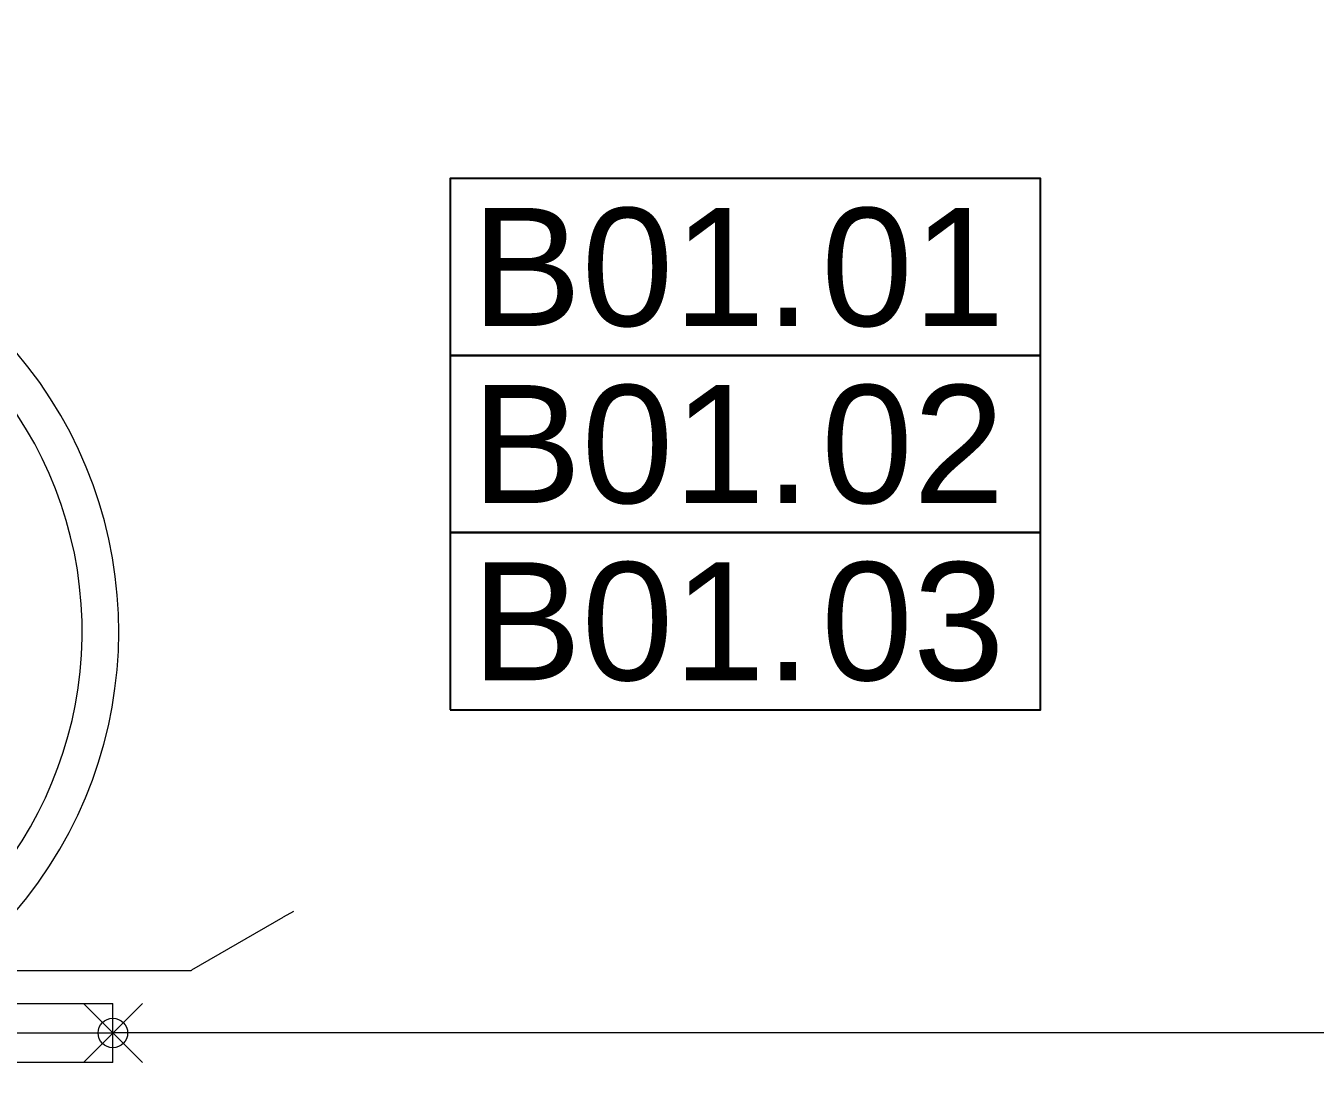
# Model space of a CAD drawing. Extents: x -3873 to 164127, y 7129 to 96529.
# Drawn here: x 43776 to 44868, y 41324 to 42222 of the extents above; entities that cross this region are included whole.
import ezdxf
from ezdxf.enums import TextEntityAlignment as Align

# ---------------------------------------------------------------- set-up
doc = ezdxf.new("R2010")
doc.units = 0
doc.header["$PDMODE"] = 35
doc.header["$PDSIZE"] = 25
doc.layers.get('0').update_dxf_attribs({"linetype": 'CONTINUOUS'})
doc.layers.add('LAYOUT Kromeka', color=1, linetype='CONTINUOUS', lineweight=5)
doc.layers.add('POSNR', color=4, linetype='CONTINUOUS')
doc.styles.add('015_100', font='arial.ttf', dxfattribs={"height": 150})

# ---------------------------------------------------------------- blocks, each defined once
blk = doc.blocks.new('general_wheeld_90_680b')
at = {"ltscale": 10}
for p, q in [((98, 844.2), (103, 852.9)), ((53.4, 766.9), (98, 844.2)), ((53, 765.5), (53, 573.3)), ((25, 700), (-25, 700)), ((-25, 340), (-25, 700)), ((25, 340), (25, 700)), ((99.7, 614.7), (100.5, 615.4)), ((100.5, 615.4), (101.5, 616.3)), ((577.2, 617.5), (577.9, 616.8)), ((578.6, 616.2), (577.9, 616.8)), ((65, 580), (57.6, 571.6)), ((65.7, 580.8), (65, 580)), ((616.2, 578.6), (616.8, 577.9)), ((616.8, 577.9), (617.5, 577.2)), ((-46, 10.6), (332.9, 389.5)), ((332.9, 389.5), (389.5, 332.9)), ((389.5, 332.9), (10.6, -46)), ((614.7, 99.7), (615.4, 100.5)), ((616.3, 101.5), (615.4, 100.5)), ((852.9, 103), (844.2, 98)), ((766.9, 53.4), (844.2, 98)), ((580.8, 65.7), (580, 65)), ((571.6, 57.6), (580, 65)), ((573.3, 53), (765.5, 53)), ((340, 25), (700, 25)), ((700, -25), (700, 25)), ((10.6, -46), (-46, 10.6)), ((700, -25), (340, -25))]:
    blk.add_line(p, q, dxfattribs=at)
blk.add_lwpolyline([(0, 700), (0.1, 348, 0.421122), (340, 0), (700, 0)], format="xyb", dxfattribs=at)
for centre, radius, start, end in [((55.6, 765.5), 2.65, 149.9989, 179.9988), ((340, 340), 365, 49.4783, 130.7949), ((340, 340), 334, 289.4394, 160.5606), ((340, 340), 365, 131.175, 138.7305), ((340, 340), 365, 40.8287, 49.1712), ((55.6, 573.3), 2.65, 180.0021, 318.8858), ((340, 340), 365, 319.2051, 40.5217), ((340, 340), 365, 180, 218.7084), ((340, 340), 315, 180, 217.7047), ((340, 340), 365, 311.2695, 318.825), ((340, 340), 315, 232.2954, 270), ((340, 340), 365, 231.2916, 270), ((573.3, 55.6), 2.65, 131.114, 270.0004), ((765.5, 55.6), 2.65, 269.9998, 300.002)]:
    blk.add_arc(centre, radius, start, end, dxfattribs=at)
at = {"color": 5, "ltscale": 10}
for p in [(0, 700), (0, 0), (700, 0)]:
    blk.add_point(p, dxfattribs=at)
blk = doc.blocks.new('General_posnr_defeathering')
at = {"layer": 'POSNR', "color": 4, "linetype": 'Continuous'}
blk.add_lwpolyline([(-250, -75), (250, -75), (250, 75), (-250, 75)], close=True, dxfattribs=at)
at = {"layer": 'POSNR', "color": 4, "linetype": 'Continuous', "style": '015_100', "flags": 8}
for tag, p in [('B01.', (-88.2, 0)), ('XX', (141.8, 0))]:
    blk.add_attdef(tag, text='', height=100, dxfattribs=at).set_placement(p, align=Align.MIDDLE)

msp = doc.modelspace()

# ---------------------------------------------------------------- linework, layer by layer
at = {"layer": 'LAYOUT Kromeka', "ltscale": 20}
msp.add_line((46449.5, 41369.5), (43849.5, 41369.5), dxfattribs=at)

# ---------------------------------------------------------------- block references
msp.add_blockref('general_wheeld_90_680b', (43149.5, 41369.5), dxfattribs=at)
at = {"layer": 'POSNR', "color": 1, "linetype": 'Continuous', "ltscale": 20}
ref = msp.add_blockref('General_posnr_defeathering', (44385, 42018.2), dxfattribs=at)
ref.add_attrib('B01.', 'B01.', dxfattribs={"color": 4, "linetype": 'Continuous', "ltscale": 20, "height": 100, "style": '015_100'}).set_placement((44296.9, 42018.2), align=Align.MIDDLE)
ref.add_attrib('XX', '01', dxfattribs={"color": 4, "linetype": 'Continuous', "ltscale": 20, "height": 100, "style": '015_100'}).set_placement((44526.9, 42018.2), align=Align.MIDDLE)
ref = msp.add_blockref('General_posnr_defeathering', (44385, 41868.2), dxfattribs=at)
ref.add_attrib('B01.', 'B01.', dxfattribs={"color": 4, "linetype": 'Continuous', "ltscale": 20, "height": 100, "style": '015_100'}).set_placement((44296.9, 41868.2), align=Align.MIDDLE)
ref.add_attrib('XX', '02', dxfattribs={"color": 4, "linetype": 'Continuous', "ltscale": 20, "height": 100, "style": '015_100'}).set_placement((44526.9, 41868.2), align=Align.MIDDLE)
ref = msp.add_blockref('General_posnr_defeathering', (44385, 41718.2), dxfattribs=at)
ref.add_attrib('B01.', 'B01.', dxfattribs={"color": 4, "linetype": 'Continuous', "ltscale": 20, "height": 100, "style": '015_100'}).set_placement((44296.9, 41718.2), align=Align.MIDDLE)
ref.add_attrib('XX', '03', dxfattribs={"color": 4, "linetype": 'Continuous', "ltscale": 20, "height": 100, "style": '015_100'}).set_placement((44526.9, 41718.2), align=Align.MIDDLE)

doc.saveas('drawing.dxf')
